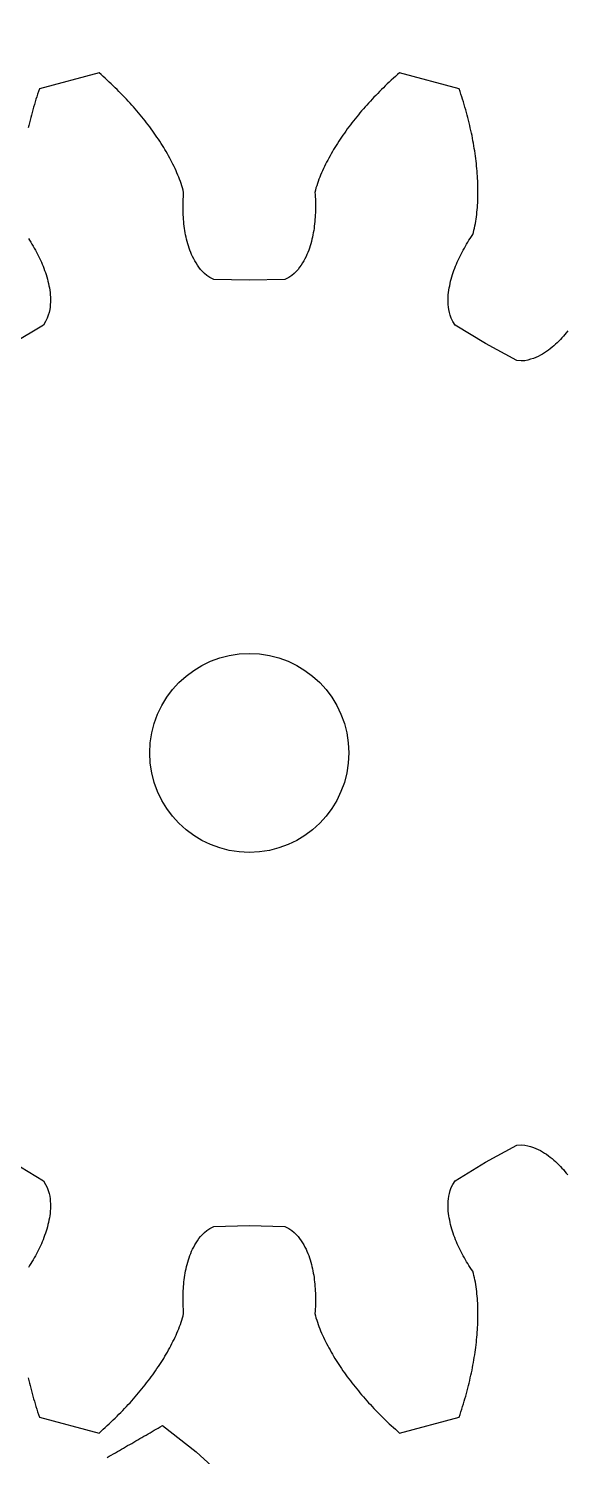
# Model space of a CAD drawing. Header units: metres. Extents: x -22.2 to 22.2, y -22.2 to 22.2.
# Drawn here: x -12.61 to -7.2, y -13.07 to 1.28 of the extents above; entities that cross this region are included whole.
import ezdxf

# ---------------------------------------------------------------- set-up
doc = ezdxf.new("R2010")
doc.units = ezdxf.units.M

msp = doc.modelspace()

# ---------------------------------------------------------------- linework, layer by layer
for points in [[(-7.192, -1.759), (-7.206, -1.777), (-7.221, -1.794), (-7.235, -1.812), (-7.25, -1.828), (-7.266, -1.845), (-7.282, -1.861), (-7.298, -1.877), (-7.315, -1.893), (-7.332, -1.908), (-7.349, -1.923), (-7.367, -1.938), (-7.386, -1.952), (-7.405, -1.966), (-7.425, -1.979), (-7.446, -1.991), (-7.467, -2.003), (-7.489, -2.015), (-7.513, -2.026), (-7.537, -2.036), (-7.565, -2.044), (-7.593, -2.052), (-7.624, -2.058), (-7.66, -2.06), (-7.703, -2.057), (-8.017, -1.886), (-8.017, -1.886), (-8.323, -1.7), (-8.346, -1.664), (-8.362, -1.631), (-8.373, -1.602), (-8.38, -1.573), (-8.387, -1.545), (-8.39, -1.519), (-8.393, -1.494), (-8.394, -1.469), (-8.394, -1.444), (-8.393, -1.42), (-8.392, -1.396), (-8.39, -1.372), (-8.387, -1.349), (-8.383, -1.326), (-8.378, -1.304), (-8.374, -1.281), (-8.369, -1.259), (-8.363, -1.237), (-8.357, -1.215), (-8.35, -1.193), (-8.344, -1.172), (-8.336, -1.151), (-8.328, -1.129), (-8.32, -1.108), (-8.311, -1.088), (-8.303, -1.067), (-8.293, -1.046), (-8.283, -1.026), (-8.274, -1.006), (-8.264, -0.986), (-8.253, -0.966), (-8.242, -0.946), (-8.231, -0.926), (-8.22, -0.906), (-8.208, -0.887), (-8.197, -0.867), (-8.185, -0.848), (-8.172, -0.829), (-8.16, -0.81), (-8.147, -0.791), (-8.14, -0.769), (-8.134, -0.747), (-8.129, -0.725), (-8.124, -0.703), (-8.12, -0.68), (-8.116, -0.657), (-8.112, -0.634), (-8.109, -0.611), (-8.106, -0.588), (-8.104, -0.565), (-8.102, -0.541), (-8.1, -0.518), (-8.098, -0.494), (-8.097, -0.47), (-8.096, -0.446), (-8.095, -0.422), (-8.094, -0.398), (-8.094, -0.374), (-8.094, -0.349), (-8.094, -0.325), (-8.095, -0.301), (-8.096, -0.276), (-8.097, -0.251), (-8.098, -0.227), (-8.099, -0.202), (-8.101, -0.177), (-8.103, -0.152), (-8.105, -0.127), (-8.108, -0.102), (-8.11, -0.077), (-8.113, -0.052), (-8.116, -0.026), (-8.12, -0.001), (-8.123, 0.024), (-8.127, 0.05), (-8.131, 0.075), (-8.135, 0.101), (-8.14, 0.127), (-8.144, 0.152), (-8.149, 0.178), (-8.154, 0.204), (-8.16, 0.23), (-8.165, 0.255), (-8.171, 0.281), (-8.177, 0.307), (-8.183, 0.333), (-8.19, 0.359), (-8.196, 0.385), (-8.203, 0.411), (-8.21, 0.438), (-8.217, 0.464), (-8.225, 0.49), (-8.232, 0.516), (-8.24, 0.543), (-8.248, 0.569), (-8.256, 0.595), (-8.265, 0.622), (-8.274, 0.648), (-8.283, 0.675), (-8.882, 0.835), (-8.903, 0.817), (-8.924, 0.798), (-8.944, 0.78), (-8.965, 0.761), (-8.985, 0.742), (-9.005, 0.723), (-9.025, 0.704), (-9.044, 0.685), (-9.063, 0.666), (-9.083, 0.647), (-9.102, 0.628), (-9.12, 0.609), (-9.139, 0.589), (-9.157, 0.57), (-9.175, 0.55), (-9.193, 0.531), (-9.211, 0.511), (-9.229, 0.492), (-9.246, 0.472), (-9.263, 0.452), (-9.28, 0.432), (-9.296, 0.412), (-9.313, 0.392), (-9.329, 0.372), (-9.345, 0.352), (-9.361, 0.332), (-9.376, 0.311), (-9.392, 0.291), (-9.407, 0.271), (-9.422, 0.25), (-9.436, 0.23), (-9.451, 0.209), (-9.465, 0.188), (-9.479, 0.168), (-9.493, 0.147), (-9.506, 0.126), (-9.519, 0.105), (-9.532, 0.085), (-9.545, 0.064), (-9.557, 0.043), (-9.569, 0.022), (-9.581, 0), (-9.593, -0.021), (-9.604, -0.042), (-9.615, -0.063), (-9.626, -0.084), (-9.636, -0.106), (-9.647, -0.127), (-9.656, -0.149), (-9.666, -0.17), (-9.675, -0.192), (-9.684, -0.213), (-9.692, -0.235), (-9.7, -0.257), (-9.708, -0.278), (-9.715, -0.3), (-9.722, -0.322), (-9.728, -0.344), (-9.732, -0.366), (-9.731, -0.389), (-9.729, -0.412), (-9.728, -0.434), (-9.728, -0.457), (-9.727, -0.48), (-9.727, -0.503), (-9.727, -0.525), (-9.727, -0.548), (-9.728, -0.571), (-9.729, -0.593), (-9.73, -0.616), (-9.732, -0.638), (-9.734, -0.66), (-9.736, -0.683), (-9.739, -0.705), (-9.741, -0.728), (-9.745, -0.75), (-9.749, -0.772), (-9.752, -0.794), (-9.757, -0.816), (-9.762, -0.838), (-9.768, -0.86), (-9.774, -0.882), (-9.781, -0.904), (-9.788, -0.926), (-9.795, -0.948), (-9.804, -0.969), (-9.813, -0.991), (-9.822, -1.012), (-9.833, -1.034), (-9.845, -1.055), (-9.858, -1.076), (-9.871, -1.098), (-9.886, -1.119), (-9.902, -1.14), (-9.921, -1.16), (-9.942, -1.181), (-9.966, -1.201), (-9.996, -1.221), (-10.035, -1.241), (-10.392, -1.25), (-10.392, -1.25), (-10.75, -1.241), (-10.788, -1.221), (-10.819, -1.201), (-10.843, -1.181), (-10.863, -1.16), (-10.883, -1.14), (-10.899, -1.119), (-10.914, -1.098), (-10.927, -1.076), (-10.939, -1.055), (-10.951, -1.034), (-10.962, -1.012), (-10.972, -0.991), (-10.981, -0.969), (-10.989, -0.948), (-10.996, -0.926), (-11.004, -0.904), (-11.01, -0.882), (-11.017, -0.86), (-11.022, -0.838), (-11.027, -0.816), (-11.032, -0.794), (-11.036, -0.772), (-11.04, -0.75), (-11.043, -0.728), (-11.046, -0.705), (-11.049, -0.683), (-11.051, -0.66), (-11.053, -0.638), (-11.055, -0.616), (-11.056, -0.593), (-11.057, -0.571), (-11.057, -0.548), (-11.058, -0.525), (-11.058, -0.503), (-11.058, -0.48), (-11.057, -0.457), (-11.056, -0.434), (-11.055, -0.412), (-11.054, -0.389), (-11.052, -0.366), (-11.057, -0.344), (-11.063, -0.322), (-11.07, -0.3), (-11.077, -0.278), (-11.084, -0.257), (-11.092, -0.235), (-11.101, -0.213), (-11.11, -0.192), (-11.119, -0.17), (-11.128, -0.149), (-11.138, -0.127), (-11.148, -0.106), (-11.159, -0.084), (-11.169, -0.063), (-11.18, -0.042), (-11.192, -0.021), (-11.203, 0), (-11.215, 0.022), (-11.227, 0.043), (-11.24, 0.064), (-11.252, 0.085), (-11.265, 0.105), (-11.279, 0.126), (-11.292, 0.147), (-11.306, 0.168), (-11.32, 0.188), (-11.334, 0.209), (-11.348, 0.23), (-11.363, 0.25), (-11.378, 0.271), (-11.393, 0.291), (-11.408, 0.311), (-11.424, 0.332), (-11.439, 0.352), (-11.455, 0.372), (-11.472, 0.392), (-11.488, 0.412), (-11.505, 0.432), (-11.522, 0.452), (-11.539, 0.472), (-11.556, 0.492), (-11.574, 0.511), (-11.591, 0.531), (-11.609, 0.55), (-11.627, 0.57), (-11.646, 0.589), (-11.664, 0.609), (-11.683, 0.628), (-11.702, 0.647), (-11.721, 0.666), (-11.741, 0.685), (-11.76, 0.704), (-11.78, 0.723), (-11.8, 0.742), (-11.82, 0.761), (-11.84, 0.78), (-11.861, 0.798), (-11.882, 0.817), (-11.902, 0.835), (-12.502, 0.675), (-12.511, 0.648), (-12.52, 0.622), (-12.528, 0.595), (-12.536, 0.569), (-12.544, 0.543), (-12.552, 0.516), (-12.56, 0.49), (-12.567, 0.464), (-12.575, 0.438), (-12.582, 0.411), (-12.588, 0.385), (-12.595, 0.359), (-12.601, 0.333), (-12.608, 0.307), (-12.614, 0.281)], [(-12.612, -0.829), (-12.6, -0.848), (-12.588, -0.867), (-12.576, -0.887), (-12.565, -0.906), (-12.553, -0.926), (-12.542, -0.946), (-12.532, -0.966), (-12.521, -0.986), (-12.511, -1.006), (-12.501, -1.026), (-12.492, -1.046), (-12.482, -1.067), (-12.474, -1.088), (-12.465, -1.108), (-12.457, -1.129), (-12.449, -1.151), (-12.441, -1.172), (-12.434, -1.193), (-12.427, -1.215), (-12.421, -1.237), (-12.416, -1.259), (-12.411, -1.281), (-12.406, -1.304), (-12.401, -1.326), (-12.398, -1.349), (-12.395, -1.372), (-12.392, -1.396), (-12.391, -1.42), (-12.391, -1.444), (-12.391, -1.469), (-12.392, -1.494), (-12.394, -1.519), (-12.397, -1.545), (-12.404, -1.573), (-12.412, -1.602), (-12.422, -1.631), (-12.439, -1.664), (-12.462, -1.7), (-12.767, -1.886)], [(-12.614, -12.281), (-12.608, -12.307), (-12.601, -12.333), (-12.595, -12.359), (-12.588, -12.385), (-12.582, -12.411), (-12.575, -12.438), (-12.567, -12.464), (-12.56, -12.49), (-12.552, -12.516), (-12.544, -12.543), (-12.536, -12.569), (-12.528, -12.595), (-12.52, -12.622), (-12.511, -12.648), (-12.502, -12.675), (-11.902, -12.835), (-11.882, -12.817), (-11.861, -12.798), (-11.84, -12.78), (-11.82, -12.761), (-11.8, -12.742), (-11.78, -12.723), (-11.76, -12.704), (-11.741, -12.685), (-11.721, -12.666), (-11.702, -12.647), (-11.683, -12.628), (-11.664, -12.609), (-11.646, -12.589), (-11.627, -12.57), (-11.609, -12.55), (-11.591, -12.531), (-11.574, -12.511), (-11.556, -12.492), (-11.539, -12.472), (-11.522, -12.452), (-11.505, -12.432), (-11.488, -12.412), (-11.472, -12.392), (-11.455, -12.372), (-11.439, -12.352), (-11.424, -12.332), (-11.408, -12.311), (-11.393, -12.291), (-11.378, -12.271), (-11.363, -12.25), (-11.348, -12.23), (-11.334, -12.209), (-11.32, -12.188), (-11.306, -12.168), (-11.292, -12.147), (-11.279, -12.126), (-11.265, -12.105), (-11.252, -12.085), (-11.24, -12.064), (-11.227, -12.043), (-11.215, -12.022), (-11.203, -12), (-11.192, -11.979), (-11.18, -11.958), (-11.169, -11.937), (-11.159, -11.916), (-11.148, -11.894), (-11.138, -11.873), (-11.128, -11.851), (-11.119, -11.83), (-11.11, -11.808), (-11.101, -11.787), (-11.092, -11.765), (-11.084, -11.743), (-11.077, -11.722), (-11.07, -11.7), (-11.063, -11.678), (-11.057, -11.656), (-11.052, -11.634), (-11.054, -11.611), (-11.055, -11.588), (-11.056, -11.566), (-11.057, -11.543), (-11.058, -11.52), (-11.058, -11.497), (-11.058, -11.475), (-11.057, -11.452), (-11.057, -11.429), (-11.056, -11.407), (-11.055, -11.384), (-11.053, -11.362), (-11.051, -11.34), (-11.049, -11.317), (-11.046, -11.295), (-11.043, -11.272), (-11.04, -11.25), (-11.036, -11.228), (-11.032, -11.206), (-11.027, -11.184), (-11.022, -11.162), (-11.017, -11.14), (-11.01, -11.118), (-11.004, -11.096), (-10.996, -11.074), (-10.989, -11.052), (-10.981, -11.031), (-10.972, -11.009), (-10.962, -10.988), (-10.951, -10.966), (-10.939, -10.945), (-10.927, -10.924), (-10.914, -10.902), (-10.899, -10.881), (-10.883, -10.86), (-10.863, -10.84), (-10.843, -10.819), (-10.819, -10.799), (-10.788, -10.779), (-10.75, -10.759), (-10.392, -10.75), (-10.392, -10.75), (-10.035, -10.759), (-9.996, -10.779), (-9.966, -10.799), (-9.942, -10.819), (-9.921, -10.84), (-9.902, -10.86), (-9.886, -10.881), (-9.871, -10.902), (-9.858, -10.924), (-9.845, -10.945), (-9.833, -10.966), (-9.822, -10.988), (-9.813, -11.009), (-9.804, -11.031), (-9.795, -11.052), (-9.788, -11.074), (-9.781, -11.096), (-9.774, -11.118), (-9.768, -11.14), (-9.762, -11.162), (-9.757, -11.184), (-9.752, -11.206), (-9.749, -11.228), (-9.745, -11.25), (-9.741, -11.272), (-9.739, -11.295), (-9.736, -11.317), (-9.734, -11.34), (-9.732, -11.362), (-9.73, -11.384), (-9.729, -11.407), (-9.728, -11.429), (-9.727, -11.452), (-9.727, -11.475), (-9.727, -11.497), (-9.727, -11.52), (-9.728, -11.543), (-9.728, -11.566), (-9.729, -11.588), (-9.731, -11.611), (-9.732, -11.634), (-9.728, -11.656), (-9.722, -11.678), (-9.715, -11.7), (-9.708, -11.722), (-9.7, -11.743), (-9.692, -11.765), (-9.684, -11.787), (-9.675, -11.808), (-9.666, -11.83), (-9.656, -11.851), (-9.647, -11.873), (-9.636, -11.894), (-9.626, -11.916), (-9.615, -11.937), (-9.604, -11.958), (-9.593, -11.979), (-9.581, -12), (-9.569, -12.022), (-9.557, -12.043), (-9.545, -12.064), (-9.532, -12.085), (-9.519, -12.105), (-9.506, -12.126), (-9.493, -12.147), (-9.479, -12.168), (-9.465, -12.188), (-9.451, -12.209), (-9.436, -12.23), (-9.422, -12.25), (-9.407, -12.271), (-9.392, -12.291), (-9.376, -12.311), (-9.361, -12.332), (-9.345, -12.352), (-9.329, -12.372), (-9.313, -12.392), (-9.296, -12.412), (-9.28, -12.432), (-9.263, -12.452), (-9.246, -12.472), (-9.229, -12.492), (-9.211, -12.511), (-9.193, -12.531), (-9.175, -12.55), (-9.157, -12.57), (-9.139, -12.589), (-9.12, -12.609), (-9.102, -12.628), (-9.083, -12.647), (-9.063, -12.666), (-9.044, -12.685), (-9.025, -12.704), (-9.005, -12.723), (-8.985, -12.742), (-8.965, -12.761), (-8.944, -12.78), (-8.924, -12.798), (-8.903, -12.817), (-8.882, -12.835), (-8.283, -12.675), (-8.274, -12.648), (-8.265, -12.622), (-8.256, -12.595), (-8.248, -12.569), (-8.24, -12.543), (-8.232, -12.516), (-8.225, -12.49), (-8.217, -12.464), (-8.21, -12.438), (-8.203, -12.411), (-8.196, -12.385), (-8.19, -12.359), (-8.183, -12.333), (-8.177, -12.307), (-8.171, -12.281), (-8.165, -12.255), (-8.16, -12.23), (-8.154, -12.204), (-8.149, -12.178), (-8.144, -12.152), (-8.14, -12.127), (-8.135, -12.101), (-8.131, -12.075), (-8.127, -12.05), (-8.123, -12.024), (-8.12, -11.999), (-8.116, -11.974), (-8.113, -11.948), (-8.11, -11.923), (-8.108, -11.898), (-8.105, -11.873), (-8.103, -11.848), (-8.101, -11.823), (-8.099, -11.798), (-8.098, -11.773), (-8.097, -11.749), (-8.096, -11.724), (-8.095, -11.699), (-8.094, -11.675), (-8.094, -11.651), (-8.094, -11.626), (-8.094, -11.602), (-8.095, -11.578), (-8.096, -11.554), (-8.097, -11.53), (-8.098, -11.506), (-8.1, -11.482), (-8.102, -11.459), (-8.104, -11.435), (-8.106, -11.412), (-8.109, -11.389), (-8.112, -11.366), (-8.116, -11.343), (-8.12, -11.32), (-8.124, -11.297), (-8.129, -11.275), (-8.134, -11.253), (-8.14, -11.231), (-8.147, -11.209), (-8.16, -11.19), (-8.172, -11.171), (-8.185, -11.152), (-8.197, -11.133), (-8.208, -11.113), (-8.22, -11.094), (-8.231, -11.074), (-8.242, -11.054), (-8.253, -11.034), (-8.264, -11.014), (-8.274, -10.994), (-8.283, -10.974), (-8.293, -10.954), (-8.303, -10.933), (-8.311, -10.912), (-8.32, -10.892), (-8.328, -10.871), (-8.336, -10.849), (-8.344, -10.828), (-8.35, -10.807), (-8.357, -10.785), (-8.363, -10.763), (-8.369, -10.741), (-8.374, -10.719), (-8.378, -10.696), (-8.383, -10.674), (-8.387, -10.651), (-8.39, -10.628), (-8.392, -10.604), (-8.393, -10.58), (-8.394, -10.556), (-8.394, -10.531), (-8.393, -10.506), (-8.39, -10.481), (-8.387, -10.455), (-8.38, -10.427), (-8.373, -10.398), (-8.362, -10.369), (-8.346, -10.336), (-8.323, -10.3), (-8.017, -10.114), (-8.017, -10.114), (-7.703, -9.943), (-7.66, -9.94), (-7.624, -9.942), (-7.593, -9.948), (-7.565, -9.956), (-7.537, -9.964), (-7.513, -9.974), (-7.489, -9.985), (-7.467, -9.997), (-7.446, -10.009), (-7.425, -10.021), (-7.405, -10.034), (-7.386, -10.048), (-7.367, -10.062), (-7.349, -10.077), (-7.332, -10.092), (-7.315, -10.107), (-7.298, -10.123), (-7.282, -10.139), (-7.266, -10.155), (-7.25, -10.172), (-7.235, -10.188), (-7.221, -10.206), (-7.206, -10.223), (-7.192, -10.241)], [(-12.767, -10.114), (-12.462, -10.3), (-12.439, -10.336), (-12.422, -10.369), (-12.412, -10.398), (-12.404, -10.427), (-12.397, -10.455), (-12.394, -10.481), (-12.392, -10.506), (-12.391, -10.531), (-12.391, -10.556), (-12.391, -10.58), (-12.392, -10.604), (-12.395, -10.628), (-12.398, -10.651), (-12.401, -10.674), (-12.406, -10.696), (-12.411, -10.719), (-12.416, -10.741), (-12.421, -10.763), (-12.427, -10.785), (-12.434, -10.807), (-12.441, -10.828), (-12.449, -10.849), (-12.457, -10.871), (-12.465, -10.892), (-12.474, -10.912), (-12.482, -10.933), (-12.492, -10.954), (-12.501, -10.974), (-12.511, -10.994), (-12.521, -11.014), (-12.532, -11.034), (-12.542, -11.054), (-12.553, -11.074), (-12.565, -11.094), (-12.576, -11.113), (-12.588, -11.133), (-12.6, -11.152), (-12.612, -11.171)], [(-11.82, -13.081), (-11.799, -13.069), (-11.779, -13.057), (-11.758, -13.045), (-11.738, -13.033), (-11.717, -13.022), (-11.697, -13.01), (-11.677, -12.998), (-11.656, -12.986), (-11.636, -12.974), (-11.615, -12.962), (-11.594, -12.951), (-11.574, -12.939), (-11.553, -12.927), (-11.533, -12.915), (-11.512, -12.903), (-11.492, -12.891), (-11.471, -12.88), (-11.451, -12.868), (-11.43, -12.856), (-11.41, -12.844), (-11.389, -12.832), (-11.369, -12.82), (-11.348, -12.808), (-11.328, -12.797), (-11.307, -12.785), (-11.287, -12.773), (-11.266, -12.761), (-10.927, -13.023), (-10.927, -13.023), (-10.611, -13.311)]]:
    msp.add_lwpolyline(points)
for centre, radius in [((0, 0), 22.25), ((-10.392, -6), 1)]:
    msp.add_circle(centre, radius)

doc.saveas('drawing.dxf')
